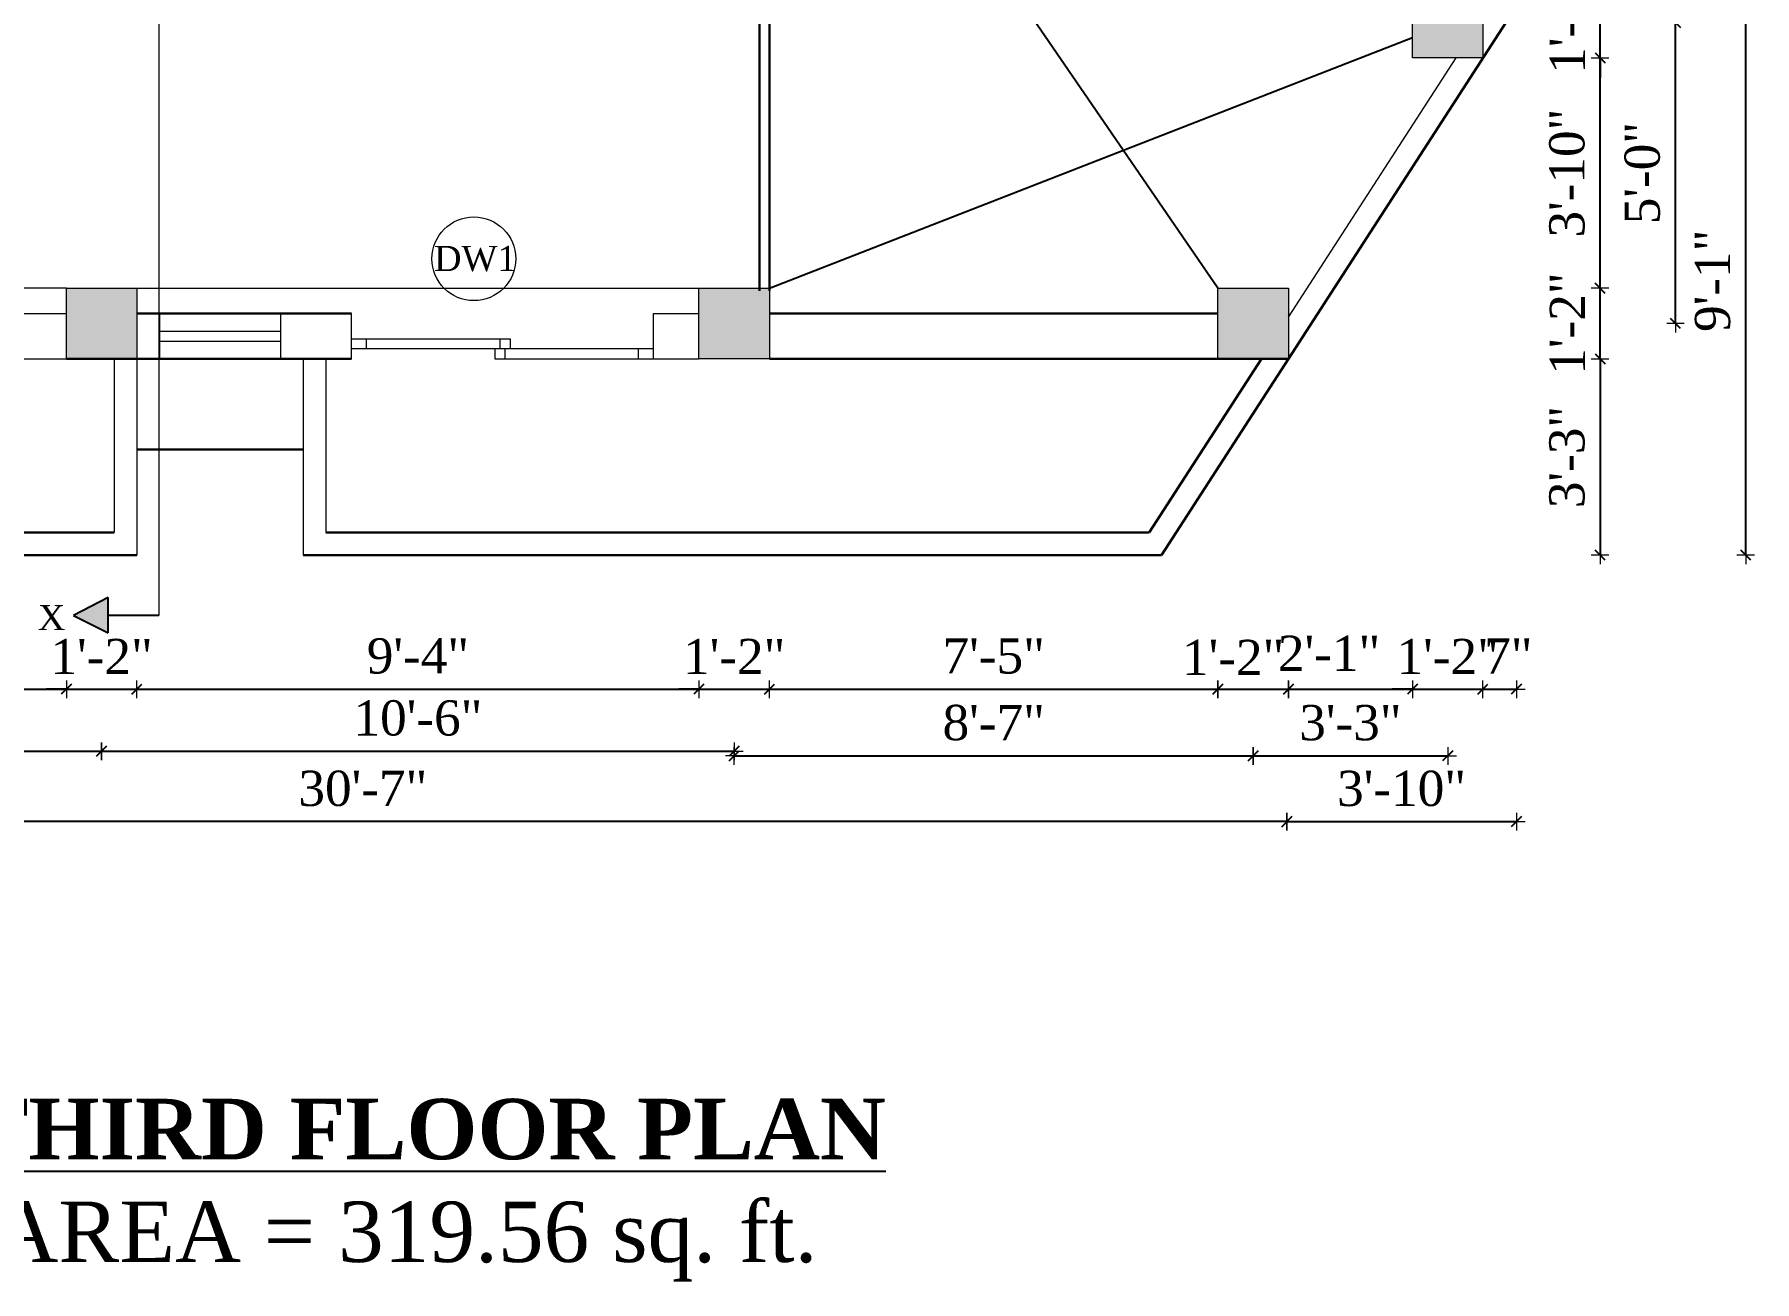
# Model space of a CAD drawing. Header units: inches. Extents: x 151827 to 346502, y -56182 to -23217.
# Drawn here: x 163266.3 to 163607.8, y -25358.8 to -25111.2 of the extents above; entities that cross this region are included whole.
import ezdxf

# ---------------------------------------------------------------- set-up
doc = ezdxf.new("R2010")
doc.units = ezdxf.units.IN
doc.header["$LTSCALE"] = 5
doc.header["$MEASUREMENT"] = 0
for name, color, linetype, lineweight in [('A-WALL', 7, 'Continuous', 9), ('Dimension', 7, 'Continuous', 18), ('Dw', 2, 'Continuous', 18)]:
    doc.layers.add(name, color=color, linetype=linetype, lineweight=lineweight)
doc.layers.add('dim line', color=7, linetype='Continuous', lineweight=15, true_color=0xfab2b2)
doc.layers.add('TEXT', color=6, linetype='Continuous')
doc.layers.add('WALL', color=7, linetype='Continuous')
doc.styles.add('ordinary', font='times.ttf')
doc.dimstyles.new('Copy of 96', dxfattribs={"dimtxt": 7, "dimasz": 4, "dimexe": 0.5, "dimexo": 0.5, "dimgap": 3, "dimtad": 1, "dimdec": 1, "dimzin": 11, "dimdsep": 46, "dimlunit": 4, "dimtxsty": 'ordinary', "dimblk": 'OBLIQUE', "dimcen": 0.09, "dimse1": 1, "dimse2": 1, "dimclrt": 6, "dimazin": 0, "dimtfac": 1, "dimtdec": 1, "dimtix": 1, "dimtmove": 2, "dimatfit": 3, "dimldrblk": 'leader', "dimfxl": 0.5, "dimfxlon": 1, "dimtolj": 1, "dimtzin": 0, "dimarcsym": 0})

# ---------------------------------------------------------------- blocks, each defined once
blk = doc.blocks.new('oblique')
at = {"color": 0, "lineweight": -2}
blk.add_line((0.25, 0.25), (-0.25, -0.25), dxfattribs=at)
at = {"layer": 'dim line', "lineweight": 9}
for p, q in [((-0.4375, 0), (0.4375, 0)), ((0, 0.4375), (0, -0.4375))]:
    blk.add_line(p, q, dxfattribs=at)
blk = doc.blocks.new('*D1216')
at = {"layer": 'A-WALL', "color": 0, "lineweight": -2, "ltscale": 5, "transparency": 16777216}
for p, q in [((163577.12, -25161.58), (163577.12, -25157.58)), ((163577.12, -25175.58), (163577.12, -25161.58)), ((163577.12, -25175.58), (163577.12, -25179.58))]:
    blk.add_line(p, q, dxfattribs=at)
at = {"layer": 'Defpoints', "color": 0, "ltscale": 5, "transparency": 16777216}
for p in [(163515.25, -25161.58), (163577.12, -25161.58), (163515.25, -25175.58)]:
    blk.add_point(p, dxfattribs=at)
at = {"layer": 'A-WALL', "color": 0, "lineweight": -2, "ltscale": 5, "transparency": 16777216, "xscale": 4, "yscale": 4, "zscale": 4}
for p, rotation in [((163577.12, -25161.58), 270), ((163577.12, -25175.58), 90)]:
    blk.add_blockref('oblique', p, dxfattribs=dict(at, rotation=rotation))
at = {"layer": 'A-WALL', "color": 6, "ltscale": 5, "transparency": 16777216, "insert": (163570.62, -25168.58), "char_height": 7, "attachment_point": 5, "rotation": 90, "style": 'ordinary'}
blk.add_mtext('\\A1;1\'-2"', dxfattribs=at)
blk = doc.blocks.new('_OBLIQUE')
at = {"color": 0, "linetype": 'ByBlock'}
blk.add_line((-0.5, -0.5), (0.5, 0.5), dxfattribs=at)
blk = doc.blocks.new('leader')
at = {"layer": 'Dimension'}
for p, q in [((0, -4.328), (0, 4.328)), ((-4.424, 0), (4.424, 0))]:
    blk.add_line(p, q, dxfattribs=at)
blk = doc.blocks.new('*D1217')
at = {"layer": 'A-WALL', "color": 0, "lineweight": -2, "ltscale": 5, "transparency": 16777216}
blk.add_line((163577.12, -25161.58), (163577.12, -25115.81), dxfattribs=at)
at = {"layer": 'Defpoints', "color": 0, "ltscale": 5, "transparency": 16777216}
for p in [(163553.86, -25115.81), (163577.12, -25115.81), (163515.25, -25161.58)]:
    blk.add_point(p, dxfattribs=at)
at = {"layer": 'A-WALL', "color": 0, "lineweight": -2, "ltscale": 5, "transparency": 16777216, "xscale": 4, "yscale": 4, "zscale": 4}
for p, rotation in [((163577.12, -25115.81), 90), ((163577.12, -25161.58), 270)]:
    blk.add_blockref('oblique', p, dxfattribs=dict(at, rotation=rotation))
at = {"layer": 'A-WALL', "color": 6, "ltscale": 5, "transparency": 16777216, "insert": (163570.56, -25138.7), "char_height": 7, "attachment_point": 5, "rotation": 90, "style": 'ordinary'}
blk.add_mtext('\\A1;3\'-10"', dxfattribs=at)
blk = doc.blocks.new('*D1218')
at = {"layer": 'A-WALL', "color": 0, "lineweight": -2, "ltscale": 5, "transparency": 16777216}
for p, q in [((163577.12, -25101.81), (163577.12, -25097.81)), ((163577.12, -25115.81), (163577.12, -25101.81)), ((163577.12, -25115.81), (163577.12, -25119.81))]:
    blk.add_line(p, q, dxfattribs=at)
at = {"layer": 'Defpoints', "color": 0, "ltscale": 5, "transparency": 16777216}
for p in [(163553.86, -25101.81), (163577.12, -25101.81), (163553.86, -25115.81)]:
    blk.add_point(p, dxfattribs=at)
at = {"layer": 'A-WALL', "color": 0, "lineweight": -2, "ltscale": 5, "transparency": 16777216, "xscale": 4, "yscale": 4, "zscale": 4}
for p, rotation in [((163577.12, -25101.81), 270), ((163577.12, -25115.81), 90)]:
    blk.add_blockref('oblique', p, dxfattribs=dict(at, rotation=rotation))
at = {"layer": 'A-WALL', "color": 6, "ltscale": 5, "transparency": 16777216, "insert": (163570.62, -25108.81), "char_height": 7, "attachment_point": 5, "rotation": 90, "style": 'ordinary'}
blk.add_mtext('\\A1;1\'-2"', dxfattribs=at)
blk = doc.blocks.new('*D1223')
at = {"layer": 'A-WALL', "color": 0, "lineweight": -2, "ltscale": 5, "transparency": 16777216}
blk.add_line((163592.08, -25168.58), (163592.08, -25108.81), dxfattribs=at)
at = {"layer": 'Defpoints', "color": 0, "ltscale": 5, "transparency": 16777216}
for p in [(163546.86, -25108.81), (163592.08, -25108.81), (163508.25, -25168.58)]:
    blk.add_point(p, dxfattribs=at)
at = {"layer": 'A-WALL', "color": 0, "lineweight": -2, "ltscale": 5, "transparency": 16777216, "xscale": 4, "yscale": 4, "zscale": 4}
for p, rotation in [((163592.08, -25108.81), 90), ((163592.08, -25168.58), 270)]:
    blk.add_blockref('oblique', p, dxfattribs=dict(at, rotation=rotation))
at = {"layer": 'A-WALL', "color": 6, "ltscale": 5, "transparency": 16777216, "insert": (163585.51, -25138.7), "char_height": 7, "attachment_point": 5, "rotation": 90, "style": 'ordinary'}
blk.add_mtext('\\A1;5\'-0"', dxfattribs=at)
blk = doc.blocks.new('*D1239')
at = {"layer": 'A-WALL', "color": 0, "lineweight": -2, "ltscale": 5, "transparency": 16777216}
blk.add_line((163606.03, -25214.58), (163606.03, -25105.58), dxfattribs=at)
at = {"layer": 'Defpoints', "color": 0, "ltscale": 5, "transparency": 16777216}
for p in [(163560.49, -25105.58), (163606.03, -25105.58), (163490.05, -25214.58)]:
    blk.add_point(p, dxfattribs=at)
at = {"layer": 'A-WALL', "color": 0, "lineweight": -2, "ltscale": 5, "transparency": 16777216, "xscale": 4, "yscale": 4, "zscale": 4}
for p, rotation in [((163606.03, -25105.58), 90), ((163606.03, -25214.58), 270)]:
    blk.add_blockref('oblique', p, dxfattribs=dict(at, rotation=rotation))
at = {"layer": 'A-WALL', "color": 6, "ltscale": 5, "transparency": 16777216, "insert": (163599.46, -25160.08), "char_height": 7, "attachment_point": 5, "rotation": 90, "style": 'ordinary'}
blk.add_mtext('\\A1;9\'-1"', dxfattribs=at)
blk = doc.blocks.new('*D1242')
at = {"layer": 'A-WALL', "color": 0, "lineweight": -2, "ltscale": 5, "transparency": 16777216}
blk.add_line((163162.46, -25241.19), (163272.67, -25241.19), dxfattribs=at)
at = {"layer": 'Defpoints', "color": 0, "ltscale": 5, "transparency": 16777216}
for p in [(163162.46, -25175.58), (163272.67, -25175.58), (163272.67, -25241.19)]:
    blk.add_point(p, dxfattribs=at)
at = {"layer": 'A-WALL', "color": 0, "lineweight": -2, "ltscale": 5, "transparency": 16777216, "xscale": 4, "yscale": 4, "zscale": 4, "rotation": 180}
blk.add_blockref('oblique', (163162.46, -25241.19), dxfattribs=at)
at = {"layer": 'A-WALL', "color": 0, "lineweight": -2, "ltscale": 5, "transparency": 16777216, "xscale": 4, "yscale": 4, "zscale": 4}
blk.add_blockref('oblique', (163272.67, -25241.19), dxfattribs=at)
at = {"layer": 'A-WALL', "color": 6, "ltscale": 5, "transparency": 16777216, "insert": (163217.57, -25234.62), "char_height": 7, "attachment_point": 5, "style": 'ordinary'}
blk.add_mtext('\\A1;9\'-2"', dxfattribs=at)
blk = doc.blocks.new('*D1243')
at = {"layer": 'A-WALL', "color": 0, "lineweight": -2, "ltscale": 5, "transparency": 16777216}
for p, q in [((163272.67, -25241.19), (163268.67, -25241.19)), ((163272.67, -25241.19), (163286.67, -25241.19)), ((163286.67, -25241.19), (163290.67, -25241.19))]:
    blk.add_line(p, q, dxfattribs=at)
at = {"layer": 'Defpoints', "color": 0, "ltscale": 5, "transparency": 16777216}
for p in [(163272.67, -25175.58), (163286.67, -25175.58), (163286.67, -25241.19)]:
    blk.add_point(p, dxfattribs=at)
at = {"layer": 'A-WALL', "color": 0, "lineweight": -2, "ltscale": 5, "transparency": 16777216, "xscale": 4, "yscale": 4, "zscale": 4}
blk.add_blockref('oblique', (163272.67, -25241.19), dxfattribs=at)
at = {"layer": 'A-WALL', "color": 0, "lineweight": -2, "ltscale": 5, "transparency": 16777216, "xscale": 4, "yscale": 4, "zscale": 4, "rotation": 180}
blk.add_blockref('oblique', (163286.67, -25241.19), dxfattribs=at)
at = {"layer": 'A-WALL', "color": 6, "ltscale": 5, "transparency": 16777216, "insert": (163279.67, -25234.69), "char_height": 7, "attachment_point": 5, "style": 'ordinary'}
blk.add_mtext('\\A1;1\'-2"', dxfattribs=at)
blk = doc.blocks.new('*D1244')
at = {"layer": 'A-WALL', "color": 0, "lineweight": -2, "ltscale": 5, "transparency": 16777216}
blk.add_line((163286.67, -25241.19), (163398.24, -25241.19), dxfattribs=at)
at = {"layer": 'Defpoints', "color": 0, "ltscale": 5, "transparency": 16777216}
for p in [(163286.67, -25175.58), (163398.24, -25175.58), (163398.24, -25241.19)]:
    blk.add_point(p, dxfattribs=at)
at = {"layer": 'A-WALL', "color": 0, "lineweight": -2, "ltscale": 5, "transparency": 16777216, "xscale": 4, "yscale": 4, "zscale": 4, "rotation": 180}
blk.add_blockref('oblique', (163286.67, -25241.19), dxfattribs=at)
at = {"layer": 'A-WALL', "color": 0, "lineweight": -2, "ltscale": 5, "transparency": 16777216, "xscale": 4, "yscale": 4, "zscale": 4}
blk.add_blockref('oblique', (163398.24, -25241.19), dxfattribs=at)
at = {"layer": 'A-WALL', "color": 6, "ltscale": 5, "transparency": 16777216, "insert": (163342.46, -25234.62), "char_height": 7, "attachment_point": 5, "style": 'ordinary'}
blk.add_mtext('\\A1;9\'-4"', dxfattribs=at)
blk = doc.blocks.new('*D1245')
at = {"layer": 'A-WALL', "color": 0, "lineweight": -2, "ltscale": 5, "transparency": 16777216}
for p, q in [((163398.24, -25241.19), (163394.24, -25241.19)), ((163398.24, -25241.19), (163412.24, -25241.19)), ((163412.24, -25241.19), (163416.24, -25241.19))]:
    blk.add_line(p, q, dxfattribs=at)
at = {"layer": 'Defpoints', "color": 0, "ltscale": 5, "transparency": 16777216}
for p in [(163398.24, -25175.58), (163412.24, -25175.58), (163412.24, -25241.19)]:
    blk.add_point(p, dxfattribs=at)
at = {"layer": 'A-WALL', "color": 0, "lineweight": -2, "ltscale": 5, "transparency": 16777216, "xscale": 4, "yscale": 4, "zscale": 4}
blk.add_blockref('oblique', (163398.24, -25241.19), dxfattribs=at)
at = {"layer": 'A-WALL', "color": 0, "lineweight": -2, "ltscale": 5, "transparency": 16777216, "xscale": 4, "yscale": 4, "zscale": 4, "rotation": 180}
blk.add_blockref('oblique', (163412.24, -25241.19), dxfattribs=at)
at = {"layer": 'A-WALL', "color": 6, "ltscale": 5, "transparency": 16777216, "insert": (163405.24, -25234.69), "char_height": 7, "attachment_point": 5, "style": 'ordinary'}
blk.add_mtext('\\A1;1\'-2"', dxfattribs=at)
blk = doc.blocks.new('*D1246')
at = {"layer": 'A-WALL', "color": 0, "lineweight": -2, "ltscale": 5, "transparency": 16777216}
blk.add_line((163412.24, -25241.19), (163501.25, -25241.19), dxfattribs=at)
at = {"layer": 'Defpoints', "color": 0, "ltscale": 5, "transparency": 16777216}
for p in [(163412.24, -25175.58), (163501.25, -25175.58), (163501.25, -25241.19)]:
    blk.add_point(p, dxfattribs=at)
at = {"layer": 'A-WALL', "color": 0, "lineweight": -2, "ltscale": 5, "transparency": 16777216, "xscale": 4, "yscale": 4, "zscale": 4, "rotation": 180}
blk.add_blockref('oblique', (163412.24, -25241.19), dxfattribs=at)
at = {"layer": 'A-WALL', "color": 0, "lineweight": -2, "ltscale": 5, "transparency": 16777216, "xscale": 4, "yscale": 4, "zscale": 4}
blk.add_blockref('oblique', (163501.25, -25241.19), dxfattribs=at)
at = {"layer": 'A-WALL', "color": 6, "ltscale": 5, "transparency": 16777216, "insert": (163456.75, -25234.62), "char_height": 7, "attachment_point": 5, "style": 'ordinary'}
blk.add_mtext('\\A1;7\'-5"', dxfattribs=at)
blk = doc.blocks.new('*D1247')
at = {"layer": 'A-WALL', "color": 0, "lineweight": -2, "ltscale": 5, "transparency": 16777216}
blk.add_line((163501.25, -25241.19), (163515.25, -25241.19), dxfattribs=at)
at = {"layer": 'Defpoints', "color": 0, "ltscale": 5, "transparency": 16777216}
for p in [(163501.25, -25175.58), (163515.25, -25175.58), (163515.25, -25241.19)]:
    blk.add_point(p, dxfattribs=at)
at = {"layer": 'A-WALL', "color": 0, "lineweight": -2, "ltscale": 5, "transparency": 16777216, "xscale": 4, "yscale": 4, "zscale": 4, "rotation": 180}
blk.add_blockref('oblique', (163501.25, -25241.19), dxfattribs=at)
at = {"layer": 'A-WALL', "color": 0, "lineweight": -2, "ltscale": 5, "transparency": 16777216, "xscale": 4, "yscale": 4, "zscale": 4}
blk.add_blockref('oblique', (163515.25, -25241.19), dxfattribs=at)
at = {"layer": 'A-WALL', "color": 6, "ltscale": 5, "transparency": 16777216, "insert": (163504.28, -25234.87), "char_height": 7, "attachment_point": 5, "style": 'ordinary'}
blk.add_mtext('\\A1;1\'-2"', dxfattribs=at)
blk = doc.blocks.new('*D1248')
at = {"layer": 'A-WALL', "color": 0, "lineweight": -2, "ltscale": 5, "transparency": 16777216}
blk.add_line((163515.25, -25241.19), (163539.86, -25241.19), dxfattribs=at)
at = {"layer": 'Defpoints', "color": 0, "ltscale": 5, "transparency": 16777216}
for p in [(163539.86, -25115.81), (163515.25, -25175.58), (163539.86, -25241.19)]:
    blk.add_point(p, dxfattribs=at)
at = {"layer": 'A-WALL', "color": 0, "lineweight": -2, "ltscale": 5, "transparency": 16777216, "xscale": 4, "yscale": 4, "zscale": 4, "rotation": 180}
blk.add_blockref('oblique', (163515.25, -25241.19), dxfattribs=at)
at = {"layer": 'A-WALL', "color": 0, "lineweight": -2, "ltscale": 5, "transparency": 16777216, "xscale": 4, "yscale": 4, "zscale": 4}
blk.add_blockref('oblique', (163539.86, -25241.19), dxfattribs=at)
at = {"layer": 'A-WALL', "color": 6, "ltscale": 5, "transparency": 16777216, "insert": (163523.32, -25234.05), "char_height": 7, "attachment_point": 5, "style": 'ordinary'}
blk.add_mtext('\\A1;2\'-1"', dxfattribs=at)
blk = doc.blocks.new('*D1249')
at = {"layer": 'A-WALL', "color": 0, "lineweight": -2, "ltscale": 5, "transparency": 16777216}
for p, q in [((163539.86, -25241.19), (163535.86, -25241.19)), ((163539.86, -25241.19), (163553.86, -25241.19)), ((163553.86, -25241.19), (163557.86, -25241.19))]:
    blk.add_line(p, q, dxfattribs=at)
at = {"layer": 'Defpoints', "color": 0, "ltscale": 5, "transparency": 16777216}
for p in [(163539.86, -25115.81), (163553.86, -25115.81), (163553.86, -25241.19)]:
    blk.add_point(p, dxfattribs=at)
at = {"layer": 'A-WALL', "color": 0, "lineweight": -2, "ltscale": 5, "transparency": 16777216, "xscale": 4, "yscale": 4, "zscale": 4}
blk.add_blockref('oblique', (163539.86, -25241.19), dxfattribs=at)
at = {"layer": 'A-WALL', "color": 0, "lineweight": -2, "ltscale": 5, "transparency": 16777216, "xscale": 4, "yscale": 4, "zscale": 4, "rotation": 180}
blk.add_blockref('oblique', (163553.86, -25241.19), dxfattribs=at)
at = {"layer": 'A-WALL', "color": 6, "ltscale": 5, "transparency": 16777216, "insert": (163546.86, -25234.69), "char_height": 7, "attachment_point": 5, "style": 'ordinary'}
blk.add_mtext('\\A1;1\'-2"', dxfattribs=at)
blk = doc.blocks.new('*D1250')
at = {"layer": 'A-WALL', "color": 0, "lineweight": -2, "ltscale": 5, "transparency": 16777216}
blk.add_line((163553.86, -25241.19), (163560.49, -25241.19), dxfattribs=at)
at = {"layer": 'Defpoints', "color": 0, "ltscale": 5, "transparency": 16777216}
for p in [(163560.49, -25105.58), (163553.86, -25115.81), (163560.49, -25241.19)]:
    blk.add_point(p, dxfattribs=at)
at = {"layer": 'A-WALL', "color": 0, "lineweight": -2, "ltscale": 5, "transparency": 16777216, "xscale": 4, "yscale": 4, "zscale": 4, "rotation": 180}
blk.add_blockref('oblique', (163553.86, -25241.19), dxfattribs=at)
at = {"layer": 'A-WALL', "color": 0, "lineweight": -2, "ltscale": 5, "transparency": 16777216, "xscale": 4, "yscale": 4, "zscale": 4}
blk.add_blockref('oblique', (163560.49, -25241.19), dxfattribs=at)
at = {"layer": 'A-WALL', "color": 6, "ltscale": 5, "transparency": 16777216, "insert": (163558.9, -25234.58), "char_height": 7, "attachment_point": 5, "style": 'ordinary'}
blk.add_mtext('\\A1;7"', dxfattribs=at)
blk = doc.blocks.new('*D1251')
at = {"layer": 'A-WALL', "color": 0, "lineweight": -2, "ltscale": 5, "transparency": 16777216}
blk.add_line((163155.46, -25253.5), (163279.67, -25253.5), dxfattribs=at)
at = {"layer": 'Defpoints', "color": 0, "ltscale": 5, "transparency": 16777216}
for p in [(163155.46, -25168.58), (163279.67, -25168.58), (163279.67, -25253.5)]:
    blk.add_point(p, dxfattribs=at)
at = {"layer": 'A-WALL', "color": 0, "lineweight": -2, "ltscale": 5, "transparency": 16777216, "xscale": 4, "yscale": 4, "zscale": 4, "rotation": 180}
blk.add_blockref('oblique', (163155.46, -25253.5), dxfattribs=at)
at = {"layer": 'A-WALL', "color": 0, "lineweight": -2, "ltscale": 5, "transparency": 16777216, "xscale": 4, "yscale": 4, "zscale": 4}
blk.add_blockref('oblique', (163279.67, -25253.5), dxfattribs=at)
at = {"layer": 'A-WALL', "color": 6, "ltscale": 5, "transparency": 16777216, "insert": (163217.57, -25246.94), "char_height": 7, "attachment_point": 5, "style": 'ordinary'}
blk.add_mtext('\\A1;10\'-4"', dxfattribs=at)
blk = doc.blocks.new('*D1252')
at = {"layer": 'A-WALL', "color": 0, "lineweight": -2, "ltscale": 5, "transparency": 16777216}
blk.add_line((163405.24, -25254.43), (163508.25, -25254.43), dxfattribs=at)
at = {"layer": 'Defpoints', "color": 0, "ltscale": 5, "transparency": 16777216}
for p in [(163405.24, -25168.58), (163508.25, -25168.58), (163508.25, -25254.43)]:
    blk.add_point(p, dxfattribs=at)
at = {"layer": 'A-WALL', "color": 0, "lineweight": -2, "ltscale": 5, "transparency": 16777216, "xscale": 4, "yscale": 4, "zscale": 4, "rotation": 180}
blk.add_blockref('oblique', (163405.24, -25254.43), dxfattribs=at)
at = {"layer": 'A-WALL', "color": 0, "lineweight": -2, "ltscale": 5, "transparency": 16777216, "xscale": 4, "yscale": 4, "zscale": 4}
blk.add_blockref('oblique', (163508.25, -25254.43), dxfattribs=at)
at = {"layer": 'A-WALL', "color": 6, "ltscale": 5, "transparency": 16777216, "insert": (163456.75, -25247.86), "char_height": 7, "attachment_point": 5, "style": 'ordinary'}
blk.add_mtext('\\A1;8\'-7"', dxfattribs=at)
blk = doc.blocks.new('*D1253')
at = {"layer": 'A-WALL', "color": 0, "lineweight": -2, "ltscale": 5, "transparency": 16777216}
blk.add_line((163279.67, -25253.5), (163405.24, -25253.5), dxfattribs=at)
at = {"layer": 'Defpoints', "color": 0, "ltscale": 5, "transparency": 16777216}
for p in [(163279.67, -25168.58), (163405.24, -25168.58), (163405.24, -25253.5)]:
    blk.add_point(p, dxfattribs=at)
at = {"layer": 'A-WALL', "color": 0, "lineweight": -2, "ltscale": 5, "transparency": 16777216, "xscale": 4, "yscale": 4, "zscale": 4, "rotation": 180}
blk.add_blockref('oblique', (163279.67, -25253.5), dxfattribs=at)
at = {"layer": 'A-WALL', "color": 0, "lineweight": -2, "ltscale": 5, "transparency": 16777216, "xscale": 4, "yscale": 4, "zscale": 4}
blk.add_blockref('oblique', (163405.24, -25253.5), dxfattribs=at)
at = {"layer": 'A-WALL', "color": 6, "ltscale": 5, "transparency": 16777216, "insert": (163342.46, -25246.94), "char_height": 7, "attachment_point": 5, "style": 'ordinary'}
blk.add_mtext('\\A1;10\'-6"', dxfattribs=at)
blk = doc.blocks.new('*D1254')
at = {"layer": 'A-WALL', "color": 0, "lineweight": -2, "ltscale": 5, "transparency": 16777216}
blk.add_line((163508.25, -25254.43), (163546.86, -25254.43), dxfattribs=at)
at = {"layer": 'Defpoints', "color": 0, "ltscale": 5, "transparency": 16777216}
for p in [(163546.86, -25108.81), (163508.25, -25168.58), (163546.86, -25254.43)]:
    blk.add_point(p, dxfattribs=at)
at = {"layer": 'A-WALL', "color": 0, "lineweight": -2, "ltscale": 5, "transparency": 16777216, "xscale": 4, "yscale": 4, "zscale": 4, "rotation": 180}
blk.add_blockref('oblique', (163508.25, -25254.43), dxfattribs=at)
at = {"layer": 'A-WALL', "color": 0, "lineweight": -2, "ltscale": 5, "transparency": 16777216, "xscale": 4, "yscale": 4, "zscale": 4}
blk.add_blockref('oblique', (163546.86, -25254.43), dxfattribs=at)
at = {"layer": 'A-WALL', "color": 6, "ltscale": 5, "transparency": 16777216, "insert": (163527.55, -25247.87), "char_height": 7, "attachment_point": 5, "style": 'ordinary'}
blk.add_mtext('\\A1;3\'-3"', dxfattribs=at)
blk = doc.blocks.new('*D1255')
at = {"layer": 'A-WALL', "color": 0, "lineweight": -2, "ltscale": 5, "transparency": 16777216}
blk.add_line((163514.93, -25267.49), (163148.13, -25267.49), dxfattribs=at)
at = {"layer": 'Defpoints', "color": 0, "ltscale": 5, "transparency": 16777216}
for p in [(163148.13, -25175.58), (163514.93, -25175.58), (163148.13, -25267.49)]:
    blk.add_point(p, dxfattribs=at)
at = {"layer": 'A-WALL', "color": 0, "lineweight": -2, "ltscale": 5, "transparency": 16777216, "xscale": 4, "yscale": 4, "zscale": 4, "rotation": 180}
blk.add_blockref('oblique', (163148.13, -25267.49), dxfattribs=at)
at = {"layer": 'A-WALL', "color": 0, "lineweight": -2, "ltscale": 5, "transparency": 16777216, "xscale": 4, "yscale": 4, "zscale": 4}
blk.add_blockref('oblique', (163514.93, -25267.49), dxfattribs=at)
at = {"layer": 'A-WALL', "color": 6, "ltscale": 5, "transparency": 16777216, "insert": (163331.53, -25260.92), "char_height": 7, "attachment_point": 5, "style": 'ordinary'}
blk.add_mtext('\\A1;30\'-7"', dxfattribs=at)
blk = doc.blocks.new('*D1256')
at = {"layer": 'A-WALL', "color": 0, "lineweight": -2, "ltscale": 5, "transparency": 16777216}
blk.add_line((163514.93, -25267.49), (163560.49, -25267.49), dxfattribs=at)
at = {"layer": 'Defpoints', "color": 0, "ltscale": 5, "transparency": 16777216}
for p in [(163560.49, -25105.58), (163514.93, -25175.58), (163560.49, -25267.49)]:
    blk.add_point(p, dxfattribs=at)
at = {"layer": 'A-WALL', "color": 0, "lineweight": -2, "ltscale": 5, "transparency": 16777216, "xscale": 4, "yscale": 4, "zscale": 4, "rotation": 180}
blk.add_blockref('oblique', (163514.93, -25267.49), dxfattribs=at)
at = {"layer": 'A-WALL', "color": 0, "lineweight": -2, "ltscale": 5, "transparency": 16777216, "xscale": 4, "yscale": 4, "zscale": 4}
blk.add_blockref('oblique', (163560.49, -25267.49), dxfattribs=at)
at = {"layer": 'A-WALL', "color": 6, "ltscale": 5, "transparency": 16777216, "insert": (163537.71, -25260.93), "char_height": 7, "attachment_point": 5, "style": 'ordinary'}
blk.add_mtext('\\A1;3\'-10"', dxfattribs=at)
blk = doc.blocks.new('*D1267')
at = {"layer": 'A-WALL', "color": 0, "lineweight": -2, "ltscale": 5, "transparency": 16777216}
blk.add_line((163577.12, -25175.58), (163577.12, -25214.58), dxfattribs=at)
at = {"layer": 'Defpoints', "color": 0, "ltscale": 5, "transparency": 16777216}
for p in [(163515.25, -25175.58), (163490.05, -25214.58), (163577.12, -25214.58)]:
    blk.add_point(p, dxfattribs=at)
at = {"layer": 'A-WALL', "color": 0, "lineweight": -2, "ltscale": 5, "transparency": 16777216, "xscale": 4, "yscale": 4, "zscale": 4}
for p, rotation in [((163577.12, -25175.58), 90), ((163577.12, -25214.58), 270)]:
    blk.add_blockref('oblique', p, dxfattribs=dict(at, rotation=rotation))
at = {"layer": 'A-WALL', "color": 6, "ltscale": 5, "transparency": 16777216, "insert": (163570.56, -25195.08), "char_height": 7, "attachment_point": 5, "rotation": 90, "style": 'ordinary'}
blk.add_mtext('\\A1;3\'-3"', dxfattribs=at)

msp = doc.modelspace()

# ---------------------------------------------------------------- hatches: boundary and pattern name
at = {"ltscale": 5}
msp.add_hatch(color=256, dxfattribs=at).paths.add_polyline_path([(163280.96, -25230.01), (163280.96, -25223), (163274.08, -25226.58)])
at = {"layer": 'WALL', "linetype": 'ByBlock', "ltscale": 5, "true_color": 0xf8991e}
h = msp.add_hatch(color=30, dxfattribs=at)
h.dxf.hatch_style = 1
h.paths.add_polyline_path([(163539.86, -25101.81), (163539.86, -25115.81), (163553.86, -25115.81), (163553.86, -25101.81)])
h = msp.add_hatch(color=30, dxfattribs=at)
h.dxf.hatch_style = 1
h.paths.add_polyline_path([(163272.67, -25161.58), (163272.67, -25175.58), (163286.67, -25175.58), (163286.67, -25161.58)])
h = msp.add_hatch(color=30, dxfattribs=at)
h.dxf.hatch_style = 1
h.paths.add_polyline_path([(163398.24, -25161.58), (163398.24, -25175.58), (163412.24, -25175.58), (163412.24, -25161.58)])
h = msp.add_hatch(color=30, dxfattribs=at)
h.dxf.hatch_style = 1
h.paths.add_polyline_path([(163501.25, -25161.58), (163501.25, -25175.58), (163515.25, -25175.58), (163515.25, -25161.58)])

# ---------------------------------------------------------------- linework, layer by layer
at = {"ltscale": 5}
for p, q in [((163280.96, -25223, -72.71), (163274.08, -25226.58, -72.71)), ((163280.96, -25230.01, -72.71), (163280.96, -25223, -72.71)), ((163274.08, -25226.58, -72.71), (163280.96, -25230.01, -72.71)), ((163291.06, -25226.58, -72.71), (163280.96, -25226.58, -72.71))]:
    msp.add_line(p, q, dxfattribs=at)
at = {"layer": 'A-WALL', "ltscale": 5}
for p, q in [((163291.06, -24938.02, -72.71), (163291.06, -25226.58, -72.71)), ((163272.67, -25161.58, -72.71), (163162.46, -25161.58, -72.71)), ((163286.67, -25161.58, -72.71), (163398.24, -25161.58, -72.71)), ((163263.67, -25166.58, -72.71), (163272.67, -25166.58, -72.71)), ((163291.17, -25166.58, -72.71), (163291.17, -25175.58, -72.71)), ((163315.17, -25166.58, -72.71), (163315.17, -25175.58, -72.71)), ((163329.24, -25175.58, -72.71), (163329.24, -25166.58, -72.71)), ((163389.24, -25166.58, -72.71), (163398.24, -25166.58, -72.71)), ((163389.24, -25175.58, -72.71), (163389.24, -25166.58, -72.71)), ((163329.24, -25171.58, -72.71), (163360.74, -25171.58, -72.71)), ((163389.24, -25173.58, -72.71), (163329.24, -25173.58, -72.71)), ((163332.24, -25173.58, -72.71), (163332.24, -25171.58, -72.71)), ((163357.74, -25173.58, -72.71), (163357.74, -25175.58, -72.71)), ((163360.74, -25173.58, -72.71), (163357.74, -25173.58, -72.71)), ((163358.74, -25171.58, -72.71), (163358.74, -25173.58, -72.71)), ((163359.74, -25173.58, -72.71), (163359.74, -25175.58, -72.71)), ((163360.74, -25171.58, -72.71), (163360.74, -25173.58, -72.71)), ((163386.24, -25175.58, -72.71), (163386.24, -25173.58, -72.71)), ((163263.67, -25175.58, -72.71), (163272.67, -25175.58, -72.71)), ((163282.17, -25175.58, -72.71), (163282.17, -25210.08, -72.71)), ((163286.67, -25175.58, -72.71), (163286.67, -25214.58, -72.71)), ((163319.67, -25175.58, -72.71), (163319.67, -25214.58, -72.71)), ((163324.17, -25175.58, -72.71), (163324.17, -25210.08, -72.71)), ((163357.74, -25175.58, -72.71), (163389.24, -25175.58, -72.71)), ((163389.24, -25175.58, -72.71), (163398.24, -25175.58, -72.71))]:
    msp.add_line(p, q, dxfattribs=at)
at = {"layer": 'A-WALL', "lineweight": 30}
for p, q in [((163410.24, -25035.3, -72.71), (163410.24, -25162.08, -72.71)), ((163412.24, -25035.3, -72.71), (163412.24, -25162.08, -72.71)), ((163560.49, -25105.58, -72.71), (163515.25, -25175.58, -72.71)), ((163329.24, -25166.58, -72.71), (163286.67, -25166.58, -72.71)), ((163501.25, -25166.58, -72.71), (163412.24, -25166.58, -72.71)), ((163329.24, -25175.58, -72.71), (163272.67, -25175.58, -72.71)), ((163515.25, -25175.58, -72.71), (163412.24, -25175.58, -72.71)), ((163509.89, -25175.58, -72.71), (163487.6, -25210.08, -72.71)), ((163515.25, -25175.58, -72.71), (163490.05, -25214.58, -72.71)), ((163319.67, -25193.58, -72.71), (163286.67, -25193.58, -72.71)), ((163282.17, -25210.08, -72.71), (163151.82, -25210.08, -72.71)), ((163487.6, -25210.08, -72.71), (163324.17, -25210.08, -72.71)), ((163286.67, -25214.58, -72.71), (163147.21, -25214.58, -72.71)), ((163490.05, -25214.58, -72.71), (163319.67, -25214.58, -72.71))]:
    msp.add_line(p, q, dxfattribs=at)
at = {"layer": 'A-WALL', "ltscale": 5, "elevation": -72.71}
msp.add_lwpolyline([(163412.24, -25166.58), (163412.24, -25166.58), (163501.25, -25166.58), (163501.25, -25161.58), (163515.25, -25161.58), (163515.25, -25167.29), (163548.52, -25115.81), (163539.86, -25115.81), (163539.86, -25101.81), (163544.75, -25101.81), (163412.24, -25026.48), (163412.24, -25035.3)], dxfattribs=at)
for points in [[(163539.86, -25101.81), (163553.86, -25101.81), (163553.86, -25115.81), (163539.86, -25115.81)], [(163272.67, -25161.58), (163286.67, -25161.58), (163286.67, -25175.58), (163272.67, -25175.58)], [(163398.24, -25161.58), (163412.24, -25161.58), (163412.24, -25175.58), (163398.24, -25175.58)], [(163501.25, -25161.58), (163515.25, -25161.58), (163515.25, -25175.58), (163501.25, -25175.58)]]:
    msp.add_lwpolyline(points, close=True, dxfattribs=at)
at = {"layer": 'A-WALL', "ltscale": 5}
msp.add_circle((163353.56, -25155.71, -72.71), 8.32, dxfattribs=at)
at = {"layer": 'Dw', "color": 3}
for p, q in [((163291.17, -25170.08, -72.71), (163315.17, -25170.08, -72.71)), ((163291.17, -25172.08, -72.71), (163315.17, -25172.08, -72.71))]:
    msp.add_line(p, q, dxfattribs=at)
at = {"layer": 'WALL', "color": 30, "linetype": 'ByBlock', "ltscale": 5, "true_color": 0xf8991e}
for p, q in [((163501.25, -25161.58, -72.71), (163412.24, -25031.65, -72.71)), ((163412.24, -25161.58, -72.71), (163539.86, -25111.75, -72.71))]:
    msp.add_line(p, q, dxfattribs=at)

# ---------------------------------------------------------------- texts
at = {"layer": 'TEXT', "style": 'ordinary'}
for s, p in [('DW1', (163345.66, -25158.15, -72.71)), ('X', (163267.01, -25229.46, -72.71))]:
    msp.add_text(s, height=5, dxfattribs=at).set_placement(p)
at = {"layer": 'TEXT', "char_height": 12, "width": 219.8151, "attachment_point": 8, "style": 'ordinary'}
for s, insert in [('{\\fTimes New Roman|b1|i0|c0|p18;\\LTHIRD FLOOR PLAN}', (163344.19, -25334.7, -72.71)), ('AREA = 319.56 sq. ft.', (163339.88, -25358.82, -72.71))]:
    msp.add_mtext(s, dxfattribs=dict(at, insert=insert))

# ---------------------------------------------------------------- dimensions: what is measured, and where the dimension line sits
at = {"layer": 'A-WALL', "ltscale": 5}
for base, p1, p2, picture, middle in [((163577.12, -25101.81, -72.71), (163553.86, -25115.81, -72.71), (163553.86, -25101.81, -72.71), '*D1218', (163570.62, -25108.81, -72.71)), ((163606.03, -25105.58, -72.71), (163490.05, -25214.58, -72.71), (163560.49, -25105.58, -72.71), '*D1239', (163599.46, -25160.08, -72.71)), ((163592.08, -25108.81, -72.71), (163508.25, -25168.58, -72.71), (163546.86, -25108.81, -72.71), '*D1223', (163585.51, -25138.7, -72.71)), ((163577.12, -25115.81, -72.71), (163515.25, -25161.58, -72.71), (163553.86, -25115.81, -72.71), '*D1217', (163570.56, -25138.7, -72.71)), ((163577.12, -25161.58, -72.71), (163515.25, -25175.58, -72.71), (163515.25, -25161.58, -72.71), '*D1216', (163570.62, -25168.58, -72.71)), ((163577.12, -25214.58, -72.71), (163515.25, -25175.58, -72.71), (163490.05, -25214.58, -72.71), '*D1267', (163570.56, -25195.08, -72.71))]:
    dim = msp.add_linear_dim(base=base, p1=p1, p2=p2, angle=90, dimstyle='Copy of 96', override={"dimdec": 0, "dimblk": 'oblique', "dimtdec": 0, "dimarcsym": 1}, dxfattribs=at)
    dim.commit()
    dim.dimension.update_dxf_attribs({"geometry": picture, "text_midpoint": middle})
for base, p1, p2, picture, middle in [((163560.49, -25267.49, -72.71), (163514.93, -25175.58, -72.71), (163560.49, -25105.58, -72.71), '*D1256', (163537.71, -25260.93, -72.71)), ((163546.86, -25254.43, -72.71), (163508.25, -25168.58, -72.71), (163546.86, -25108.81, -72.71), '*D1254', (163527.55, -25247.87, -72.71)), ((163553.86, -25241.19, -72.71), (163539.86, -25115.81, -72.71), (163553.86, -25115.81, -72.71), '*D1249', (163546.86, -25234.69, -72.71)), ((163279.67, -25253.5, -72.71), (163155.46, -25168.58, -72.71), (163279.67, -25168.58, -72.71), '*D1251', (163217.57, -25246.94, -72.71)), ((163405.24, -25253.5, -72.71), (163279.67, -25168.58, -72.71), (163405.24, -25168.58, -72.71), '*D1253', (163342.46, -25246.94, -72.71)), ((163508.25, -25254.43, -72.71), (163405.24, -25168.58, -72.71), (163508.25, -25168.58, -72.71), '*D1252', (163456.75, -25247.86, -72.71)), ((163148.13, -25267.49, -72.71), (163514.93, -25175.58, -72.71), (163148.13, -25175.58, -72.71), '*D1255', (163331.53, -25260.92, -72.71)), ((163272.67, -25241.19, -72.71), (163162.46, -25175.58, -72.71), (163272.67, -25175.58, -72.71), '*D1242', (163217.57, -25234.62, -72.71)), ((163286.67, -25241.19, -72.71), (163272.67, -25175.58, -72.71), (163286.67, -25175.58, -72.71), '*D1243', (163279.67, -25234.69, -72.71)), ((163398.24, -25241.19, -72.71), (163286.67, -25175.58, -72.71), (163398.24, -25175.58, -72.71), '*D1244', (163342.46, -25234.62, -72.71)), ((163412.24, -25241.19, -72.71), (163398.24, -25175.58, -72.71), (163412.24, -25175.58, -72.71), '*D1245', (163405.24, -25234.69, -72.71)), ((163501.25, -25241.19, -72.71), (163412.24, -25175.58, -72.71), (163501.25, -25175.58, -72.71), '*D1246', (163456.75, -25234.62, -72.71))]:
    dim = msp.add_linear_dim(base=base, p1=p1, p2=p2, dimstyle='Copy of 96', override={"dimdec": 0, "dimblk": 'oblique', "dimtdec": 0, "dimarcsym": 1}, dxfattribs=at)
    dim.commit()
    dim.dimension.update_dxf_attribs({"geometry": picture, "text_midpoint": middle})
for base, p1, p2, picture, middle in [((163560.49, -25241.19, -72.71), (163553.86, -25115.81, -72.71), (163560.49, -25105.58, -72.71), '*D1250', (163558.9, -25234.58, -72.71)), ((163539.86, -25241.19, -72.71), (163515.25, -25175.58, -72.71), (163539.86, -25115.81, -72.71), '*D1248', (163523.32, -25234.05, -72.71)), ((163515.25, -25241.19, -72.71), (163501.25, -25175.58, -72.71), (163515.25, -25175.58, -72.71), '*D1247', (163504.28, -25234.87, -72.71))]:
    dim = msp.add_linear_dim(base=base, p1=p1, p2=p2, dimstyle='Copy of 96', override={"dimdec": 0, "dimblk": 'oblique', "dimtdec": 0, "dimarcsym": 1}, dxfattribs=at)
    dim.commit()
    dim.dimension.update_dxf_attribs({"geometry": picture, "text_midpoint": middle, "dimtype": 160})

doc.saveas('drawing.dxf')
